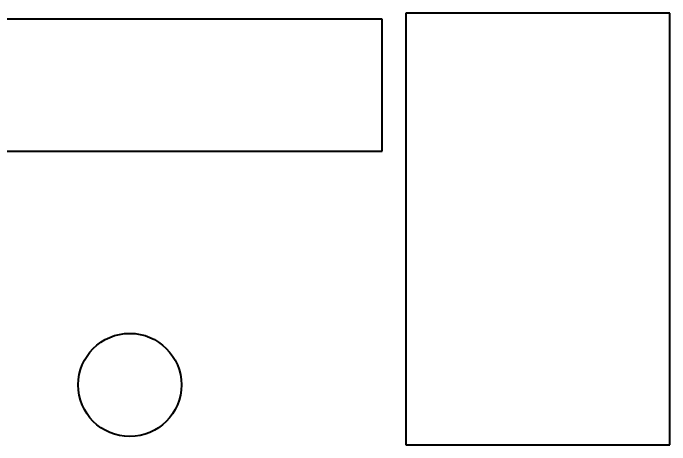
# Model space of a CAD drawing. Header units: millimetres. Extents: x 0 to 5945, y 0 to 4205.
# Drawn here: x 4331.36 to 4358.73, y 3018.58 to 3036.58 of the extents above; entities that cross this region are included whole.
import ezdxf

# ---------------------------------------------------------------- set-up
doc = ezdxf.new("R2010")
doc.units = ezdxf.units.MM
doc.header["$LTSCALE"] = 5
doc.layers.add('가시적인 것(ISO)', color=3, linetype='Continuous', lineweight=40)

msp = doc.modelspace()

# ---------------------------------------------------------------- linework, layer by layer
at = {"layer": '가시적인 것(ISO)'}
for p, q in [((4347.7259, 3036.5794), (4347.7259, 3018.5797)), ((4358.7257, 3036.5794), (4347.7259, 3036.5794)), ((4358.7257, 3018.5797), (4358.7257, 3036.5794)), ((4345.726, 3036.3296), (4330.726, 3036.3296)), ((4346.736, 3036.3317), (4345.726, 3036.3296)), ((4346.736, 3030.8296), (4346.736, 3036.3317)), ((4329.7232, 3030.8296), (4346.736, 3030.8296)), ((4347.7259, 3018.5797), (4358.7257, 3018.5797))]:
    msp.add_line(p, q, dxfattribs=at)
msp.add_circle((4336.2258, 3021.0796), 2.15, dxfattribs=at)

doc.saveas('drawing.dxf')
